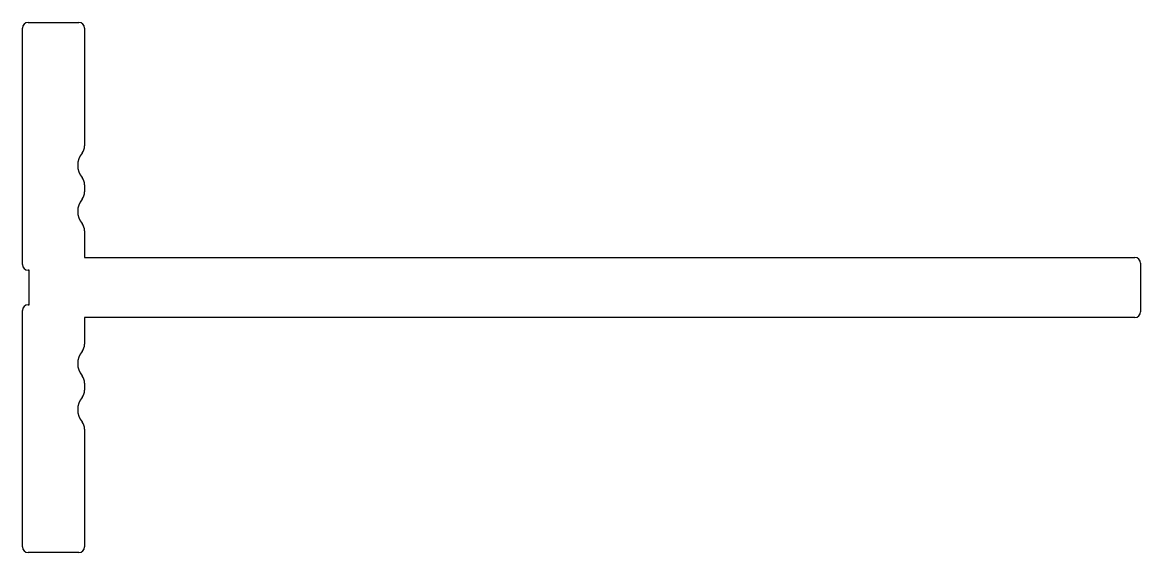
# Model space of a CAD drawing. Extents: x 831.5 to 880, y 297.5 to 320.5.
import ezdxf

# ---------------------------------------------------------------- set-up
doc = ezdxf.new("R2010")
doc.units = 0
doc.layers.get('0').update_dxf_attribs({"linetype": 'CONTINUOUS'})

msp = doc.modelspace()

# ---------------------------------------------------------------- linework, layer by layer
for p, q in [((831.513, 310.033), (831.513, 320.283)), ((831.763, 320.533), (833.963, 320.533)), ((834.213, 320.283), (834.213, 315.177)), ((834.213, 313.488), (834.213, 313.177)), ((834.213, 311.488), (834.213, 310.333)), ((834.213, 310.333), (879.763, 310.333)), ((880.013, 310.083), (880.013, 307.983)), ((831.813, 309.783), (831.763, 309.783)), ((831.813, 308.283), (831.813, 309.783)), ((831.513, 297.783), (831.513, 308.033)), ((831.763, 308.283), (831.813, 308.283)), ((879.763, 307.733), (834.213, 307.733)), ((834.213, 307.733), (834.213, 306.577)), ((834.213, 304.888), (834.213, 304.577)), ((834.213, 302.888), (834.213, 297.783)), ((833.963, 297.533), (831.763, 297.533))]:
    msp.add_line(p, q)
for centre, radius, start, end in [((831.763, 320.283), 0.25, 90, 180), ((833.963, 320.283), 0.25, 0, 90), ((834.751, 314.333), 0.838, 140.8686, 219.1314), ((833.713, 315.177), 0.5, 320.8686, 0), ((833.713, 313.488), 0.5, 0, 39.1314), ((834.751, 312.333), 0.838, 140.8686, 219.1314), ((833.713, 313.177), 0.5, 320.8686, 0), ((833.713, 311.488), 0.5, 0, 39.1314), ((831.763, 310.033), 0.25, 180, 270), ((879.763, 310.083), 0.25, 0, 90), ((831.763, 308.033), 0.25, 90, 180), ((879.763, 307.983), 0.25, 270, 0), ((833.713, 306.577), 0.5, 320.8686, 0), ((834.751, 305.733), 0.838, 140.8686, 219.1314), ((833.713, 304.888), 0.5, 360, 39.1314), ((834.751, 303.733), 0.838, 140.8686, 219.1314), ((833.713, 304.577), 0.5, 320.8686, 360), ((833.713, 302.888), 0.5, 360, 39.1314), ((831.763, 297.783), 0.25, 180, 270), ((833.963, 297.783), 0.25, 270, 0)]:
    msp.add_arc(centre, radius, start, end)

doc.saveas('drawing.dxf')
